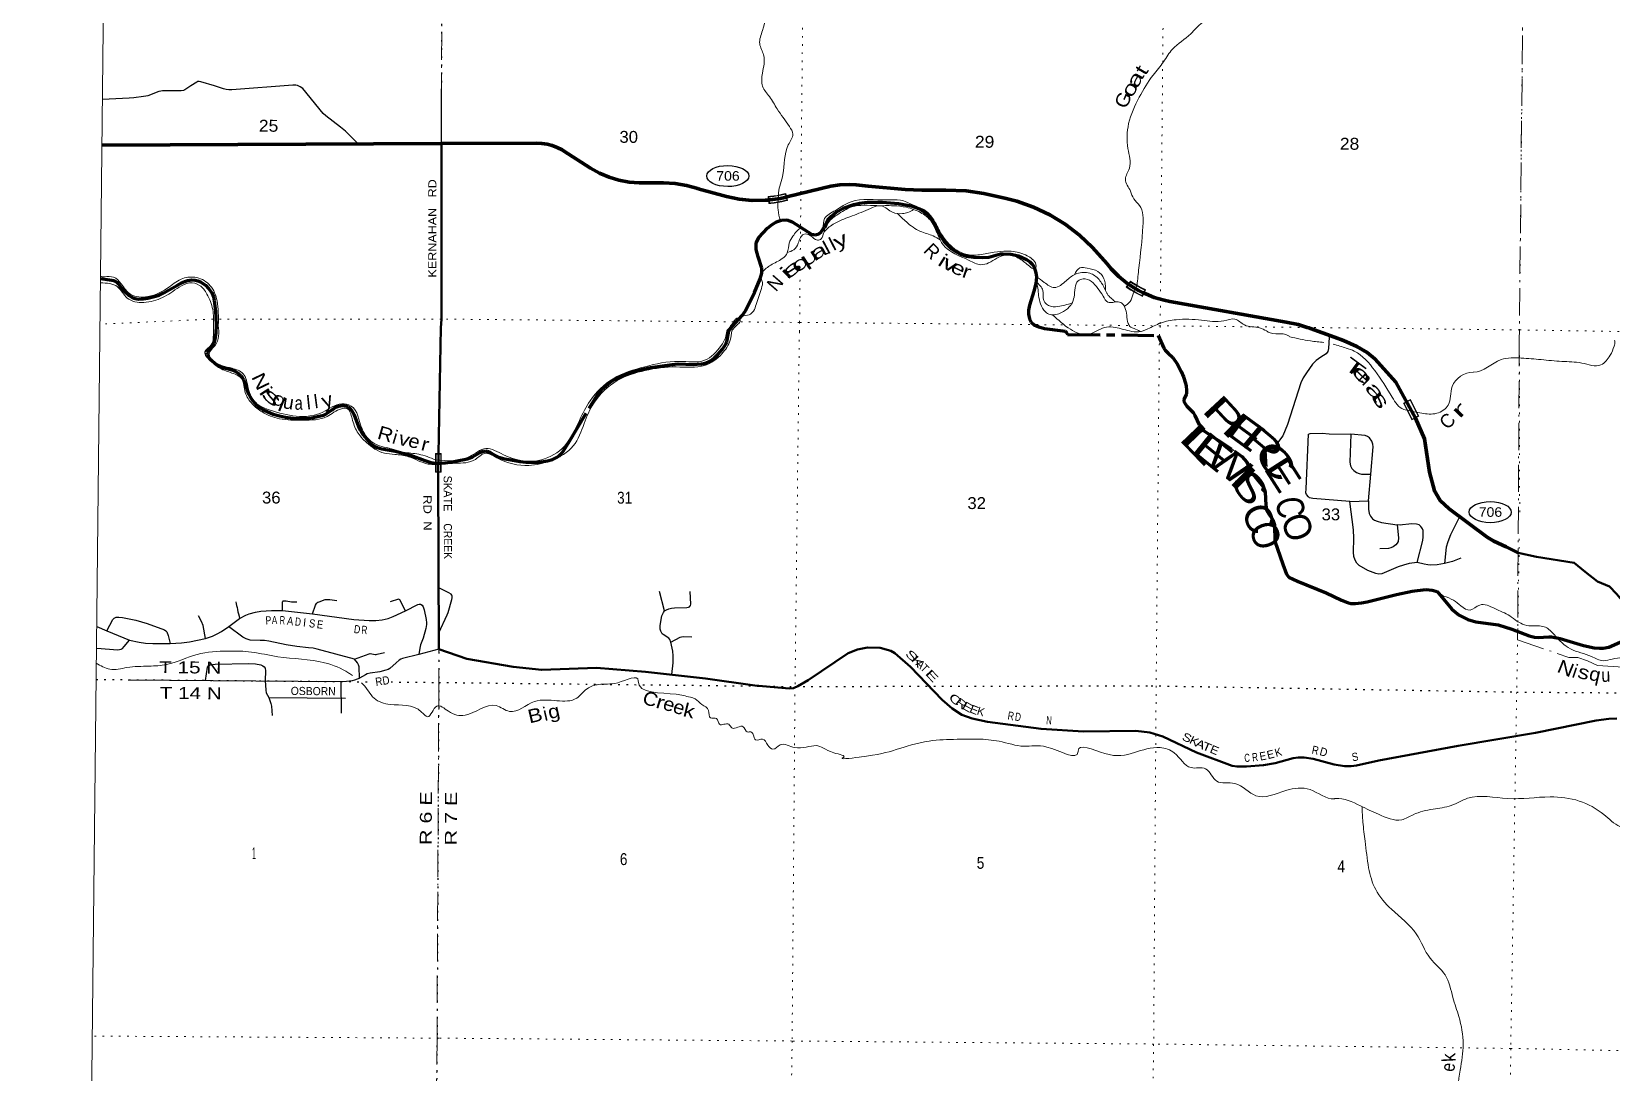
# Model space of a CAD drawing. Header units: feet. Extents: x -252658 to 9, y -366365 to -181930.
# Drawn here: x -252658 to -229425, y -284486 to -269181 of the extents above; entities that cross this region are included whole.
import ezdxf
from ezdxf.enums import TextEntityAlignment as Align

# ---------------------------------------------------------------- set-up
doc = ezdxf.new("R2010")
doc.units = ezdxf.units.FT
doc.header["$LTSCALE"] = 80
for name, pattern in [('DOT_DASHED', [7.7, 5, -1.2, 0.3, -1.2]), ('DOTTED', [1.5, 0.3, -1.2]), ('LONG_DASH_SHORT_DASH', [9.9, 6, -1.2, 1.5, -1.2])]:
    doc.linetypes.add(name, pattern=pattern)
for name, color, linetype, lineweight in [('11', 7, 'LONG_DASH_SHORT_DASH', 60), ('17', 7, 'Continuous', 25), ('23', 7, 'Continuous', 70), ('26', 7, 'Continuous', 40), ('29', 7, 'Continuous', 25), ('39', 7, 'Continuous', 13), ('4', 7, 'Continuous', 13), ('44', 7, 'DOT_DASHED', 13), ('59', 7, 'Continuous', 13), ('6', 7, 'DOTTED', 25), ('61', 7, 'Continuous', 13), ('7', 7, 'DOTTED', 13)]:
    doc.layers.add(name, color=color, linetype=linetype, lineweight=lineweight)
for name, color, linetype in [('12', 7, 'Continuous'), ('27', 7, 'Continuous'), ('30', 7, 'Continuous'), ('41', 7, 'Continuous')]:
    doc.layers.add(name, color=color, linetype=linetype)

msp = doc.modelspace()

# ---------------------------------------------------------------- linework, layer by layer
at = {"layer": '11'}
msp.add_line((-237424.12, -273633.67), (-236091.64, -273647.95), dxfattribs=at)
for points in [[(-242402.55, -273582.61), (-242349.07, -273513.38), (-242207.71, -273357.73), (-242157.49, -273287.42), (-242027.01, -273015.82), (-241944.85, -272815.88), (-241918.47, -272732.74), (-241921.38, -272657.18), (-241975.49, -272492.69), (-242000.77, -272384.54), (-242002.63, -272290.05), (-241965.36, -272208.68), (-241835.52, -272069.86), (-241767.89, -272014.92), (-241705.09, -271979.21), (-241632.13, -271953.25), (-241549.34, -271947.77), (-241472.6, -271977.3), (-241190.18, -272161.93), (-241128.5, -272171.27), (-241083.01, -272156.31), (-241048.38, -272125.66), (-241000.03, -272055.23), (-240946.19, -271950.81), (-240895.3, -271893.06), (-240825.15, -271834.7), (-240721.51, -271778.07), (-240568.19, -271724.41), (-240483.19, -271705.34), (-240367.07, -271691.26), (-240145.4, -271690.28), (-239910.87, -271707.95), (-239723.64, -271743.97), (-239599.29, -271788.43), (-239487.75, -271867.63), (-239407.14, -271962.76), (-239309.92, -272158.75), (-239236.51, -272268.21), (-239135.09, -272371.18), (-239084.88, -272406.24), (-238996.96, -272451.34), (-238908.48, -272481.13), (-238800.22, -272500.08), (-238674.49, -272504.82), (-238580.34, -272498.08), (-238442.07, -272456.17), (-238408.67, -272449.89), (-238368.37, -272447.54), (-238255.07, -272451.97), (-238143.19, -272476.26), (-238026.65, -272529.88), (-237976.59, -272565.05), (-237943.08, -272599.68), (-237926.23, -272625.28), (-237916.43, -272646.56), (-237887.34, -272728.19), (-237877.83, -272788.58), (-237890.87, -272885.48), (-237916.75, -272996.54), (-237980.9, -273202.86), (-237996.1, -273276.46), (-237995.65, -273338.32), (-237981.15, -273405.43), (-237956.84, -273454.2), (-237912.95, -273495.15), (-237846.85, -273523.82), (-237760.89, -273545.18), (-237494.41, -273580.09), (-237457.5, -273587.63), (-237443.69, -273599.49), (-237424.12, -273633.67)], [(-251643.29, -272811.82), (-251478.06, -272834.59), (-251451.23, -272840.41), (-251426.9, -272850.4), (-251404.69, -272866.52), (-251390.8, -272881.28), (-251340.62, -272947.05), (-251290.89, -272998.19), (-251222.87, -273060.29), (-251180.53, -273089.35), (-251155.06, -273100.86), (-251133.9, -273107.38), (-251086.77, -273114.51), (-251019.26, -273112.45), (-250949.44, -273101.08), (-250831.08, -273073.45), (-250780.67, -273055.46), (-250711.24, -273022.19), (-250514.62, -272907.18), (-250451.14, -272874.69), (-250403.15, -272854.96), (-250360.11, -272841.97), (-250303.1, -272833.1), (-250251.57, -272836.44), (-250211.44, -272847.09), (-250175.6, -272862.35), (-250137.69, -272884.79), (-250102.04, -272911.81), (-250052.55, -272961.14), (-250006.24, -273021.42), (-249983.02, -273082.13), (-249971.76, -273136.32), (-249954.48, -273294.15), (-249947.3, -273385.66), (-249944.38, -273499.13)], [(-249944.34, -273501.18), (-249951.08, -273609.57), (-249965.75, -273710.72), (-249977.85, -273769.19), (-249997.44, -273800.38), (-250065.79, -273873.8), (-250074.76, -273888.39), (-250080.1, -273906.79), (-250078.35, -273922.99), (-250071.7, -273940.95), (-250057.61, -273964.03), (-250039.53, -273986.04), (-250008.42, -274017.52), (-249962.35, -274058.65), (-249929.13, -274080.57), (-249885.79, -274101.76), (-249825.38, -274123.1), (-249712.34, -274156.49), (-249673.06, -274171.65), (-249647.47, -274184.34), (-249614.06, -274206.52), (-249582.24, -274237.76), (-249562.47, -274264.86), (-249543.31, -274299.01), (-249521.06, -274351.7), (-249482.48, -274467.09), (-249463.3, -274516.63), (-249445.99, -274552.01), (-249419.32, -274592.88), (-249381.17, -274640.54), (-249346.01, -274677.39), (-249308.5, -274707.55), (-249255.32, -274739.27), (-249185.34, -274773.74), (-249103.17, -274805.65), (-249014.22, -274831.45), (-248924.41, -274850.03), (-248816.01, -274864.86), (-248736.41, -274870.07), (-248657.65, -274869.27), (-248581.13, -274863.35), (-248519.35, -274855.08), (-248453.06, -274842.84), (-248383.87, -274826.39), (-248362.56, -274819.46), (-248330.41, -274804.29), (-248304.41, -274788.54), (-248237.96, -274741.03), (-248206.03, -274719.15), (-248186.61, -274707.56), (-248168.33, -274698.34), (-248152.26, -274691.81), (-248139.21, -274687.58), (-248116.47, -274682.09), (-248096.57, -274679.2), (-248075.81, -274678.24), (-248062.77, -274678.87), (-248047.46, -274681.03), (-248027.17, -274686.91), (-248014.5, -274692.9), (-248003.07, -274700.44), (-247978.3, -274722.44), (-247949.08, -274757.42), (-247919.68, -274807.22), (-247899.38, -274853.33), (-247850.42, -274989.38), (-247827.63, -275041.3), (-247802.55, -275084.09), (-247684.62, -275225.94), (-247629.02, -275270.51), (-247574.37, -275298.89), (-247505.11, -275315.87), (-247310.22, -275352.83), (-247084.51, -275410.05), (-246876.48, -275486.69), (-246785.97, -275516.4), (-246752.15, -275524.1), (-246719.45, -275527.4), (-246651.82, -275527.2), (-246575.88, -275521.64), (-246501.15, -275510.27), (-246422.61, -275498.1), (-246247.75, -275461.2), (-246207.84, -275450.81), (-246173.64, -275435.76), (-246072.39, -275375.8), (-246039.34, -275359.66), (-246013.11, -275351.04), (-246002.78, -275349.07)], [(-246002.78, -275349.07), (-245984.44, -275347.37), (-245971.33, -275348.24), (-245957.31, -275351.18), (-245918.39, -275367.73), (-245840.77, -275415.89), (-245800.99, -275434.83), (-245696.87, -275461.57), (-245609.51, -275480.51), (-245478.51, -275502.26), (-245387.9, -275511.65), (-245282.48, -275515.3), (-245195.77, -275511.43), (-245072.06, -275493.63), (-245000.02, -275472.52), (-244939.7, -275444.39), (-244901.28, -275418.28), (-244876.17, -275395.58), (-244837.42, -275345.68), (-244747.01, -275203.55), (-244458.59, -274718.96), (-244345.31, -274538.85), (-244305.99, -274484.85), (-244251.21, -274424.17), (-244185.66, -274365.95), (-244089.15, -274299.03), (-243960.27, -274233.43), (-243862.45, -274196.71), (-243778.96, -274171.13), (-243555.45, -274121.55), (-243239.73, -274075.76), (-243149.87, -274068.72), (-242926.99, -274074.61), (-242868.81, -274073.01), (-242804.71, -274065.86), (-242752.98, -274054.3), (-242715.65, -274040.85), (-242676.49, -274021.02), (-242615.99, -273977.89), (-242564.7, -273929.05), (-242500.84, -273853.96), (-242467.98, -273808.86), (-242445.84, -273769.6), (-242435.41, -273742.98), (-242429.35, -273718.72), (-242402.55, -273582.61)], [(-236091.64, -273647.95), (-236005.31, -273837.5), (-235985.74, -273865.26), (-235943.09, -273909.7), (-235874.26, -273975.28), (-235809.99, -274068.24), (-235751.33, -274178.8), (-235716.94, -274259.35), (-235686.22, -274351.63), (-235678.5, -274396.81), (-235674.22, -274454.8), (-235673.14, -274485.81), (-235674.37, -274499.38), (-235679.06, -274515.86), (-235708.09, -274579.79), (-235711.73, -274593.2), (-235712.85, -274605.69), (-235711.22, -274617.71), (-235708, -274626.44), (-235699.5, -274642.85), (-235688.69, -274659.84), (-235667.67, -274686.68), (-235577.46, -274783.03), (-235550.14, -274824.2), (-235485.84, -274962.27), (-235465.44, -274997.81), (-235442.17, -275028.28), (-235417.64, -275051.17), (-234966.32, -275351.65), (-234860.48, -275428.27), (-234786, -275510.99), (-234717.38, -275664.8), (-234615.84, -275789.41), (-234543.37, -275881.29), (-234525.15, -275921.7), (-234516.89, -275954.82), (-234508.93, -276142.63), (-234498.83, -276206.77), (-234479.44, -276253.04), (-234404.68, -276362.26), (-234380.5, -276435.84), (-234373.09, -276676.07), (-234254.86, -277011.05), (-234202.26, -277159.93), (-234166.83, -277202.92), (-234039.75, -277264.07), (-233621.03, -277432.73), (-233392.91, -277540.89), (-233306.14, -277576.88), (-233255.02, -277588.54), (-233187.94, -277590.67), (-233102.31, -277581.39), (-233014.95, -277566.02), (-232583.9, -277456.07), (-232353.39, -277411.71), (-232154.65, -277386.04), (-232059.8, -277393.51), (-231985.74, -277415.73), (-231770.06, -277676.09), (-231665.6, -277761.95), (-231535.39, -277824.93), (-231420.74, -277860.36), (-231089.21, -277904.04), (-230887.51, -277968.15), (-230634.78, -278064.42), (-230557.52, -278084.55), (-230504.21, -278090.99), (-230347.87, -278079.19), (-230307.02, -278080.03), (-230176.94, -278106.76), (-229836.82, -278207.54), (-229680.22, -278240.73), (-229598.46, -278249.74), (-229546.01, -278249.56), (-229463.48, -278233.71), (-229254.77, -278139.93)]]:
    msp.add_lwpolyline(points, dxfattribs=at)
at = {"layer": '17'}
for centre in [(-242420.26, -271304.45), (-231207.26, -276247.46)]:
    msp.add_ellipse(centre, major_axis=(-309.24, 1), ratio=0.500121, dxfattribs=at)
at = {"layer": '23'}
msp.add_line((-251622.2, -270848.94), (-246629.61, -270826.49), dxfattribs=at)
for points in [[(-233499.48, -273675.29), (-233851.58, -273546.48), (-233875.38, -273537.93), (-233901.58, -273529.78), (-234031.68, -273489.28), (-234206.74, -273453.63), (-235916.77, -273149.54), (-236000.29, -273132.49), (-236151.21, -273088.75), (-236273.12, -273039.09), (-236286.5, -273033.64), (-236323.12, -273015.14), (-236380.3, -272986.26), (-236505.22, -272910.08), (-236516.3, -272903.32), (-236555.22, -272874.04), (-236669.3, -272780.57), (-236779.77, -272668.83), (-236841.5, -272598.15), (-237056.02, -272353.62), (-237248, -272172.04), (-237457.91, -272011.53), (-237683.45, -271873.83), (-237922.14, -271760.47), (-238171.38, -271672.68), (-238325.08, -271632.64), (-238653.79, -271559.8), (-238913.74, -271523.59), (-239212.93, -271511.57), (-239568.4, -271510.22), (-239812.25, -271500.84), (-240354.2, -271451.58), (-240530.8, -271431.81), (-240634.1, -271427.55), (-240770.82, -271434.5), (-240906.07, -271455.7), (-241530.91, -271606.39), (-241549.59, -271610.9), (-241580.91, -271618.09), (-241645.04, -271632.81), (-241800.7, -271655.73), (-241825.7, -271657.37), (-241850.7, -271659.23), (-241871.35, -271660.77), (-242061.49, -271662.56), (-242250.77, -271644.47), (-242437.12, -271606.7), (-242857.01, -271490.52), (-242861.85, -271488.87), (-243026.63, -271442.44), (-243195.35, -271413.5), (-243366.18, -271402.35), (-243679.53, -271405.9), (-243720.71, -271405.17), (-243871.81, -271392.42), (-244020.75, -271363.95), (-244165.89, -271320.07), (-244305.66, -271261.25), (-244438.51, -271188.15), (-244835.53, -270931.81), (-244856.85, -270919.14), (-244926.9, -270883.8), (-245000.25, -270855.97), (-245076.11, -270835.97), (-245153.65, -270824), (-245232.01, -270820.21), (-246629.61, -270826.49)], [(-230798.77, -276843.29), (-230973.62, -276757.27), (-231153.18, -276674.2), (-231251.78, -276616.13), (-231813.03, -276201.06), (-231942.75, -276074.32), (-232027.88, -275935.74), (-232097.95, -275657.57), (-232176.35, -275170.13), (-232304.37, -274864.28), (-232593.54, -274337.89), (-232904.2, -273993.32), (-233017.33, -273899.79), (-233167.95, -273810.06), (-233364.3, -273722.63), (-233499.48, -273675.29)]]:
    msp.add_lwpolyline(points, dxfattribs=at)
at = {"layer": '26'}
for points in [[(-246639.54, -273537.35), (-246630.86, -273408.51), (-246629.62, -270853.54), (-246629.61, -270826.49)], [(-246676.72, -275664.12), (-246676.14, -275391.4), (-246639.54, -273537.35)], [(-229346.51, -279281.3), (-229464.26, -279289.14), (-229650.19, -279312.94), (-230541.81, -279490.48), (-231676.7, -279684.06), (-232845.92, -279899.49), (-233173.56, -279971.39), (-233254.53, -279984.55), (-233348.79, -279981.95), (-233501.46, -279956.32), (-233812.27, -279877.26), (-233944.13, -279855.22), (-234033.14, -279857.29), (-234103.52, -279866.84), (-234369.53, -279938.65), (-234542.44, -279969.66), (-234793.87, -279989.35), (-234931.09, -279989.35), (-235002.66, -279977.85), (-235527.51, -279780.33), (-236023.94, -279546.83), (-236211.51, -279487.68), (-236421.12, -279463.02), (-237188.79, -279472.64), (-237811.41, -279435.21), (-238602.27, -279331.99), (-238827.24, -279282.79), (-238977.17, -279226.24), (-239120.69, -279137.05), (-239266.76, -279008.57), (-239734.98, -278519.86), (-239960.93, -278321.72), (-240022.44, -278288.13), (-240180.49, -278241.46), (-240363.64, -278238.99), (-240509.83, -278266.81), (-240649.66, -278323.07), (-241235.62, -278718.41), (-241388.07, -278807.54), (-241451.4, -278837.11), (-241511.91, -278840.79), (-242021.95, -278798.27), (-242748.52, -278695.59), (-243631.84, -278595.62), (-244348.74, -278539.29), (-245154.76, -278568.7), (-245576.36, -278522.9), (-246258.58, -278402.49), (-246671.47, -278262.3), (-246676.72, -275664.12)], [(-226296.03, -276506.04), (-226927.34, -276839.66), (-227781.1, -277303.15), (-228240.86, -277500.42), (-228488.76, -277590.86), (-228854.11, -277792.95), (-229073.04, -277781.04), (-229351.66, -277450.82), (-229451.22, -277339.35), (-229631.5, -277269.44), (-229811.16, -277125.11), (-229972.83, -276990.99), (-230528.74, -276905.85), (-230798.77, -276843.29)]]:
    msp.add_lwpolyline(points, dxfattribs=at)
at = {"layer": '29'}
for p, q in [((-246629.61, -270826.49), (-246627.85, -270035.4)), ((-233571.76, -273648.72), (-233574.61, -273674.52)), ((-232999.42, -276081.5), (-232963.49, -275689.91)), ((-243350.09, -277700.24), (-243423.29, -277416.64)), ((-249757.96, -277928.69), (-249600.28, -277812.09)), ((-248970.54, -277695.67), (-248527.23, -277742.19)), ((-246671.47, -278262.3), (-246965.2, -278341.25)), ((-251239.8, -278712.09), (-248110.45, -278738.19)), ((-248110.45, -278738.19), (-248105.39, -279204.37)), ((-249170.85, -278973.33), (-248041.08, -278984.82))]:
    msp.add_line(p, q, dxfattribs=at)
for points in [[(-247853.76, -270831.99), (-248044.11, -270644.54), (-248113.02, -270585.95), (-248332.26, -270419.93), (-248369.98, -270385.41), (-248670.78, -270017.62), (-248707.32, -269991.4), (-248748.07, -269971.65), (-248771.05, -269967.47), (-248815.66, -269967.77), (-249715.23, -270036.44), (-249757.01, -270036.44), (-249794.84, -270032.49), (-249836.39, -270021.81), (-249968.92, -269978.56), (-250170.61, -269921.51), (-250194.63, -269916.29), (-250204.03, -269915.24), (-250215.45, -269916.25), (-250229.1, -269922.56), (-250318.2, -269977.27), (-250404.58, -270035.4), (-250425.46, -270045.85), (-250457.68, -270051.18), (-250576.88, -270053.34), (-250732.54, -270052.12), (-250757.6, -270055.25), (-250787.14, -270062.6), (-250949.78, -270125.26), (-250975.89, -270132.57), (-251013.23, -270137.36), (-251155.03, -270152.87), (-251223.43, -270158.69), (-251615.33, -270179.66)], [(-233574.61, -273674.52), (-233586.29, -273839.59), (-233595.79, -273885), (-233620.06, -273919.86), (-233696.07, -273970.55), (-233768.9, -274018.08), (-233822.74, -274071.94), (-233911.4, -274198.67), (-233958.9, -274271.54), (-233991.63, -274346.53), (-234190.08, -274959.08), (-234257.63, -275123.84), (-234337.86, -275229.45)], [(-233272.26, -276091.76), (-233818.51, -276046.88), (-233862.85, -276038.43), (-233881.85, -276023.64), (-233911.4, -275985.62), (-233917.74, -275964.5), (-233913.51, -275903.25), (-233878.09, -275103), (-233854.4, -275090.03), (-233679.18, -275087.92), (-233577.84, -275094.26), (-233258.97, -275100.81)], [(-233258.97, -275100.81), (-233269.61, -275514.59), (-233261.17, -275567.4), (-233242.17, -275603.31), (-233212.61, -275632.88), (-233172.5, -275664.56), (-233134.5, -275679.35), (-233098.61, -275687.8), (-232963.49, -275689.91)], [(-232963.49, -275689.91), (-232929.72, -275288.58), (-232931.83, -275248.45), (-232948.72, -275204.09), (-232980.38, -275155.51), (-233009.94, -275134.39), (-233047.94, -275121.72), (-233258.97, -275100.81)], [(-232281.63, -276989.63), (-232398.24, -277004.25), (-232482.69, -277025.37), (-232560.8, -277052.83), (-232799.36, -277156.33), (-232843.69, -277160.55), (-232888.03, -277152.1), (-233006.25, -277103.52), (-233132.92, -277029.59), (-233166.7, -277000.02), (-233194.14, -276951.44), (-233211.03, -276900.75), (-233219.48, -276835.27), (-233211.03, -276630.38), (-233217.37, -276507.87), (-233272.26, -276091.76), (-232999.42, -276081.5)], [(-232999.42, -276081.5), (-232995.17, -276205.29), (-232986.19, -276267.07), (-232969.84, -276308.79), (-232939.75, -276344.17), (-232908.61, -276363.71), (-232869.02, -276381.13), (-232805.17, -276397.51), (-232574.03, -276436.3)], [(-232574.03, -276436.3), (-232558.15, -276626.68), (-232563.43, -276680.54), (-232573.99, -276704.84), (-232594.04, -276729.13), (-232614.1, -276744.97), (-232634.15, -276759.75), (-232667.93, -276772.43), (-232704.88, -276780.88), (-232828.38, -276786.16)], [(-232281.63, -276989.63), (-232199.79, -276662.06), (-232193.98, -276610.84), (-232193.98, -276550.64), (-232195.04, -276518.96), (-232201.9, -276495.2), (-232211.93, -276477.77), (-232227.24, -276459.29), (-232254.15, -276435.53), (-232271.04, -276427.08), (-232290.57, -276423.38), (-232362.35, -276421.27), (-232403.51, -276423.38), (-232495.35, -276436.05), (-232532.29, -276437.11), (-232574.03, -276436.3)], [(-231665.25, -276328.42), (-231790.75, -276581.26), (-231831.92, -276683.7), (-231854.09, -276762.91), (-231880.96, -277004.94)], [(-231640.08, -276922.62), (-231760.14, -276970.96), (-231880.96, -277004.94)], [(-231880.96, -277004.94), (-231988.67, -277022.19), (-232078.93, -277027.99), (-232125.9, -277022.19), (-232179.73, -277013.74), (-232281.63, -276989.63)], [(-246668.39, -278020.83), (-246548.25, -277759.32), (-246533.47, -277722.36), (-246476.47, -277534.37), (-246473.3, -277507.97), (-246473.3, -277483.68), (-246478.58, -277466.78), (-246487.02, -277454.11), (-246520.8, -277431.93), (-246671.11, -277362.04)], [(-248970.54, -277695.67), (-248969.75, -277572.4), (-248965, -277558.14), (-248956.55, -277550.75), (-248948.64, -277549.17), (-248914.86, -277551.28), (-248836.75, -277563.95), (-248758.64, -277566.07)], [(-248527.23, -277742.19), (-248484.18, -277614.63), (-248470.46, -277590.34), (-248460.96, -277580.84), (-248446.18, -277572.39), (-248428.23, -277566.05), (-248339.57, -277534.37), (-248318.45, -277531.2), (-248272.01, -277534.37), (-248167.51, -277545.98)], [(-247160.81, -277697.63), (-247244.4, -277539.13), (-247252.85, -277529.63), (-247264.46, -277528.57), (-247386.9, -277565.53)], [(-247160.81, -277697.63), (-246977.87, -277606.18), (-246956.76, -277599.85), (-246937.17, -277599.1), (-246914, -277617.28), (-246899.23, -277641.57), (-246882.87, -277682.23), (-246853.31, -277825.86), (-246850.14, -277873.39), (-246850.14, -277901.9), (-246859.64, -277958.93), (-246897.65, -278102.56), (-246936.7, -278200.79), (-246950.42, -278248.31), (-246965.2, -278341.25)], [(-243350.09, -277700.24), (-243321.35, -277682.22), (-243288.1, -277670.07), (-243249.57, -277661.1), (-243203.65, -277655.29), (-243022.09, -277651.06), (-242997.29, -277646.31), (-242981.98, -277638.39), (-242967.73, -277622.02), (-242965.09, -277600.37), (-242973.53, -277412.38)], [(-251551.49, -277990.73), (-251465.11, -277825.88), (-251441.89, -277806.87), (-251414.45, -277794.2), (-251374.34, -277792.09), (-251321.56, -277798.42), (-251125.22, -277834.33), (-250960.55, -277887.14), (-250705.11, -277977.96), (-250686.11, -277990.64), (-250671.33, -278007.53), (-250650.22, -278060.34), (-250620.18, -278180.51)], [(-250101.43, -278106.06), (-250137.21, -277912.47), (-250158.32, -277857.55), (-250202.65, -277770.95)], [(-249600.28, -277812.09), (-249508.09, -277764.62), (-249457.42, -277743.49), (-249366.64, -277716.04), (-249288.53, -277705.47), (-249128.09, -277694.91), (-248970.54, -277695.67)], [(-248527.23, -277742.19), (-247921.55, -277823.75), (-247691.44, -277842.76), (-247596.44, -277840.64), (-247501.43, -277832.2), (-247414.88, -277811.07), (-247343.1, -277783.61), (-247160.81, -277697.63)], [(-243259.77, -278157.78), (-243274.37, -278117.88), (-243288.1, -278098.86), (-243370.43, -278048.16), (-243383.1, -278034.45), (-243399.99, -278008.03), (-243405.27, -277995.37), (-243413.18, -277969.49), (-243414.77, -277912.98), (-243387.32, -277771.46), (-243366.21, -277722.88), (-243350.09, -277700.24)], [(-251699.43, -277930.09), (-251551.49, -277990.73), (-251218.16, -278129.62)], [(-250101.43, -278106.06), (-249995.76, -278070.89), (-249930.32, -278039.21), (-249866.98, -278001.19), (-249757.96, -277928.69)], [(-247908.39, -278411.38), (-248458.31, -278261.49), (-248519.53, -278248.82), (-248584.97, -278240.37), (-248755.98, -278221.36), (-248914.31, -278198.13), (-249169.76, -278143.21), (-249235.21, -278134.76), (-249298.55, -278134.76), (-249444.21, -278128.42), (-249503.33, -278109.41), (-249551.88, -278086.18), (-249760.89, -277929.87)], [(-243259.77, -278157.78), (-243119.2, -278086.18), (-243098.09, -278079.86), (-243076.98, -278077.73), (-242948.2, -278079.85)], [(-251699.13, -278248.25), (-251391.22, -278271.56), (-251363.78, -278269.45), (-251338.45, -278261), (-251321.56, -278250.44), (-251298.33, -278222.98), (-251218.16, -278129.62)], [(-251218.16, -278129.62), (-251076.67, -278161.73), (-250983.78, -278172.29), (-250874, -278178.62), (-250620.18, -278180.51)], [(-250620.18, -278180.51), (-250454.94, -278169.11), (-250336.72, -278154.33), (-250101.43, -278106.06)], [(-247908.39, -278411.38), (-247693.55, -278330.67), (-247676.66, -278328.56), (-247656.61, -278330.67), (-247605.94, -278341.23), (-247592.22, -278341.23), (-247574.27, -278335.95), (-247468.71, -278311.66)], [(-243244.75, -278634.16), (-243224.76, -278464.27), (-243221.07, -278358.15), (-243226.87, -278293.18), (-243259.77, -278157.78)], [(-250098.82, -278721.13), (-250072.28, -278526.59), (-250055.39, -278507.58), (-250034.28, -278494.91), (-249958.28, -278484.34), (-249462.16, -278471.67), (-249367.16, -278475.9), (-249286.93, -278490.68), (-249255.27, -278507.58), (-249236.27, -278524.48), (-249221.49, -278543.49), (-249219.38, -278579.39), (-249221.49, -278720.92)], [(-247834.37, -278686.59), (-247840.8, -278520.25), (-247848.19, -278490.68), (-247864.03, -278463.22), (-247908.39, -278411.38)], [(-246965.2, -278341.25), (-247202.71, -278399.33), (-247228.04, -278410.95), (-247250.21, -278425.73), (-247297.71, -278464.81), (-247389.55, -278545.07), (-247414.88, -278560.92), (-247446.55, -278573.59), (-247538.38, -278593.66), (-247680.89, -278615.83), (-247721, -278627.45), (-247745.28, -278639.07), (-247834.37, -278686.59)], [(-249221.49, -278720.92), (-249215.16, -278866.66), (-249206.71, -278904.68), (-249170.85, -278973.33)], [(-248110.45, -278738.19), (-248027.64, -278733.59), (-247938.97, -278721.97), (-247903.08, -278713.52), (-247862.97, -278700.85), (-247834.37, -278686.59)], [(-249170.85, -278973.33), (-249139.15, -279060.99), (-249128.6, -279101.12), (-249118.04, -279238.41)]]:
    msp.add_lwpolyline(points, dxfattribs=at)
msp.add_spline([(-249655.7, -277567.25), (-249630.48, -277678.09), (-249600.28, -277812.09)], degree=3, dxfattribs=at)
at = {"layer": '39'}
msp.add_arc((-240928.07, -272109.12), 72.21, 149.60904, 191.15516, dxfattribs=at)
for points in [[(-245834.72, -256503.37), (-245644.56, -256727.88), (-245505.96, -257147.39), (-245507.22, -257358.78), (-245538.36, -257511.62), (-245489.37, -257747.44), (-245473.08, -258057.57), (-245443.3, -258472.47), (-245360.13, -258722.57), (-245250.22, -258884.23), (-245261.21, -259037.18), (-245229.93, -259200.42), (-245061.32, -259320.12), (-244953.47, -259487.81), (-244882.39, -259737.85), (-244761.11, -260020.37), (-244734.52, -260294.32), (-244751.68, -260467.36), (-244716.37, -260630.63), (-244643.19, -260866.58), (-244623.86, -261005.6), (-244506.3, -261235.76), (-244358.69, -261496.27), (-244243.3, -261752.59), (-244056.67, -261892.52), (-243960.26, -261951.43), (-243876.42, -262088.79), (-243716.11, -262248.71), (-243549.92, -262436.85), (-243407.44, -262544.33), (-243291.81, -262760.38), (-243183.38, -263169.67), (-243214.73, -263356.73), (-243231.91, -263533.8), (-243145.95, -263653.06), (-243094.21, -263766.08), (-243048.72, -263913.3), (-243049.89, -264108.58), (-242985.02, -264386.76), (-242854.88, -264534.44), (-242689.75, -264561.51), (-242585.21, -264608.39), (-242515.7, -264783.92), (-242324.16, -265115.14), (-242234.72, -265329.04), (-242209.49, -265492.25), (-242200.55, -265683.56), (-242125.11, -265877.24), (-242018.13, -266191.9), (-241906.81, -266454.23), (-241887.97, -266675.79), (-241941.66, -266890.92), (-242045, -266980.95), (-242128.44, -267113.38), (-242129.69, -267322.75), (-242137.77, -267664.96), (-242116.65, -267842.25), (-242000.55, -267977.77), (-241916.64, -268105.06), (-241885.64, -268314.61), (-241908.85, -269166.1), (-241950.33, -269361.16), (-241892.83, -269522.53), (-241910.57, -269792.22), (-241907.69, -269985.51), (-241805.79, -270137.06), (-241693.97, -270316.85), (-241512.09, -270577.55), (-241464.36, -270686.53), (-241529.81, -270845.22), (-241609.02, -271283.68), (-241673.12, -271553.11), (-241673.92, -271579.5)], [(-236401.29, -272910.48), (-236374.18, -272655.05), (-236314.08, -272041.33), (-236364.68, -271737.05), (-236450.77, -271637.93), (-236498.49, -271526.94), (-236572.04, -271353.4), (-236514.62, -271190.64), (-236535.07, -270900.61), (-236524.83, -270534.25), (-236369.32, -270146.54), (-236165.79, -269819.48), (-236011.42, -269623.02), (-235879.3, -269438.52), (-235611.88, -269214.49), (-235439.55, -269048.33), (-235249.74, -268992.99), (-235020.07, -269014.38), (-234243.74, -268970.29), (-233825.88, -268869.89), (-233440.54, -268815.61), (-233187.87, -268698.21), (-232889.09, -268623.33), (-232010.78, -268378.47), (-231804.59, -268280.94), (-231671.92, -268344.08), (-231572.94, -268308.38), (-231481.56, -268196.13), (-231409.11, -268216.66), (-231316.55, -268243.34), (-231247.34, -268130.97), (-231128.82, -267861.84), (-230931.23, -267514.62), (-230713.26, -267131.27), (-230610.38, -266781.52), (-230652.73, -266445.07), (-230758.3, -266233.1), (-230859.66, -265990.96), (-230902.15, -265678.67), (-230784.51, -265218.27), (-230782.31, -264849.85), (-230981.67, -264138.08), (-231094.45, -263783.13), (-231205.4, -262781.93), (-231107.87, -262313.37), (-231172.83, -262051.29), (-231244.17, -261845.55), (-231339.86, -261327.61), (-231400.82, -261071.6), (-231399.75, -260892.42), (-231384.68, -260731.44)], [(-241673.92, -271579.5), (-241680.64, -271800.7), (-241651.33, -271955.88)], [(-241541.73, -272429.73), (-241450.31, -272387.82), (-241383.23, -272293.56), (-241350.47, -272209.18), (-241307.86, -272163.11), (-241207.18, -272179.76), (-241100.74, -272246.78), (-241046.21, -272228.96), (-241007.36, -272136.56), (-240978.92, -272100.48), (-240829.1, -271990.56), (-240592.66, -271891.19), (-240321.9, -271781.93), (-240206.66, -271743.17), (-240156.38, -271744.58), (-239995.68, -271838.07), (-239850.66, -271856.98), (-239769.93, -271841.31), (-239690.23, -271796.53)], [(-241017.09, -272078.12), (-240996.06, -271931.27), (-240838.1, -271809.32), (-240607.54, -271681.73), (-240075.23, -271656.44), (-239879.72, -271659.52), (-239698.7, -271726.94), (-239515.77, -271812.5), (-239391.6, -271948.06), (-239289.93, -272137.86), (-239167.94, -272301.6), (-238918.9, -272453.95), (-238717.38, -272463.11), (-238503.48, -272426.02), (-238309.87, -272408.95), (-238082.32, -272448.45), (-237925.66, -272543.92), (-237885.86, -272630.71), (-237904.25, -272672.89), (-237962.57, -272648.41), (-238103.01, -272536.92), (-238300.14, -272467.39), (-238461.67, -272512.82), (-238585.05, -272582.61), (-238696.07, -272608.18), (-238871.06, -272544.81), (-239252.69, -272315.23), (-239332.43, -272165.82), (-239428.02, -271970.01), (-239586.49, -271840.3), (-239793.67, -271764.68), (-239983.01, -271741.5), (-240228.93, -271740.16), (-240595.9, -271758.29), (-240814.32, -271877.9), (-240950.15, -272008.02), (-240986.8, -272070.23), (-241017.09, -272078.12)], [(-242248.57, -273406.21), (-242128.62, -273235.74), (-242038.78, -273042.95), (-241956.98, -272846.1), (-241915.75, -272693.32), (-241967.15, -272523.92), (-242006.3, -272328.42), (-241839.49, -272073.64), (-241649.32, -271957.91), (-241490.13, -271966.83), (-241347.56, -272058.2), (-241227.12, -272143.42), (-241086.1, -272158.28), (-241017.09, -272078.12)], [(-239926.36, -271854.54), (-239792.93, -271980.1), (-239588.15, -272118.12), (-239399.07, -272185.59), (-239296.05, -272241.46)], [(-241915.11, -272715.41), (-241788.28, -272613.48), (-241618.4, -272519.78), (-241545.32, -272433.61), (-241516.25, -272290.82), (-241461.23, -272190.46), (-241410.41, -272120.27), (-241343.83, -272063.18)], [(-237908.12, -272676.61), (-237878.85, -272807.92), (-237912.12, -272978.86), (-237988.2, -273230.11), (-237983.16, -273399.25), (-237907.16, -273498.32), (-237717.99, -273551.69), (-237536.71, -273574.82), (-237464.21, -273585.29), (-237424.12, -273633.67)], [(-237877.76, -272787.07), (-237766.33, -272868.93), (-237615.6, -272944.24), (-237443.67, -272844.51), (-237308.04, -272748.61), (-237118.43, -272727.5), (-236973.8, -272812.85), (-236921.79, -272879.57), (-236863.98, -272988.6)], [(-237323.35, -272757.99), (-237240.97, -272656.37), (-237134.16, -272660.98), (-236979.23, -272708.13), (-236889.16, -272815.32), (-236869.48, -272895.96), (-236863.98, -272988.6)], [(-249984.72, -273501.03), (-249994.35, -273269.4), (-250079.66, -273039.42), (-250187.75, -272911.99), (-250334.69, -272876.97), (-250488.27, -272940.55), (-250733.08, -273092.23), (-251007.65, -273163.21), (-251251.17, -273099.47), (-251393.31, -272933.61), (-251643.83, -272873.71)], [(-251643.5, -272783.46), (-251586.75, -272784.86), (-251451.47, -272792.62), (-251340.63, -272889.61), (-251196.44, -273047.43), (-250948.68, -273076.96), (-250631.35, -272933.73), (-250433.06, -272809.99), (-250229.41, -272799.02), (-250030.55, -272916.88), (-249931.08, -273138.88), (-249911.96, -273312.12), (-249912.25, -273501.75)], [(-242208.98, -273360.89), (-242105.08, -273344.58), (-242042.27, -273290.57), (-242003.4, -273194.14), (-241925.4, -272959.01), (-241914.67, -272850.36), (-241939.57, -272807.32)], [(-237884.51, -272857.06), (-237787.2, -272987.6), (-237771.96, -273136.66), (-237671.67, -273219.75), (-237536.6, -273218.48), (-237433.66, -273194.88), (-237367.08, -273185.17), (-237395.54, -273225.28), (-237510.96, -273313.24), (-237680.46, -273342.51), (-237746.75, -273303.9), (-237818.6, -273182.71), (-237850.13, -273061.75), (-237859.56, -272952.98), (-237884.51, -272857.06)], [(-237362.88, -273187.73), (-237328.18, -273084.72), (-237313.26, -272947.9), (-237268.3, -272845.47), (-237195.57, -272817.68), (-237072.83, -272854.59), (-236976.68, -272957.79), (-236900.75, -273068.93), (-236828.72, -273159.92), (-236758.18, -273162.32), (-236679.52, -273154.69), (-236609.18, -273189.3), (-236579.23, -273237.78), (-236553.7, -273350.67), (-236530.24, -273473.6), (-236494.28, -273528.16), (-236446.01, -273546.54), (-236356.43, -273590.69)], [(-236584.49, -273219.91), (-236504.12, -273149.61), (-236457.09, -273037.12), (-236401.29, -272910.48)], [(-236863.98, -272988.6), (-236847.53, -273024.96), (-236824.09, -273059.28), (-236771.98, -273109.9), (-236718.81, -273155.55)], [(-242435.54, -273582.31), (-242339.56, -273454.04), (-242268.64, -273392.01), (-242238.6, -273424.39), (-242271.21, -273484.61), (-242330, -273540.66), (-242361.21, -273583.07)], [(-237639.42, -273348.55), (-237379.52, -273558.63), (-237119.62, -273634.66), (-236879.32, -273532.1), (-236754.31, -273526.74), (-236512.75, -273582.42), (-236375.75, -273595.24), (-236244.48, -273553.68), (-236054.47, -273466.13), (-235824.38, -273417.05), (-235453.53, -273425.11), (-235122.99, -273432.95), (-234961.59, -273409.67), (-234821, -273494.99), (-234599.51, -273536.47), (-234496.98, -273583.33), (-234444.74, -273611.8), (-234273.48, -273624.81), (-234192.96, -273643.37), (-234171.24, -273656.63), (-234154.05, -273668.56)], [(-249984.72, -273501.03), (-249987.36, -273680.25), (-250016.68, -273788.67), (-250109.95, -273890.47), (-250010.68, -274038.14), (-249846.84, -274152.17), (-249664.54, -274220.08), (-249568.65, -274289.28), (-249516.01, -274486.85), (-249414.88, -274652.64), (-249269.19, -274774.56), (-249012.71, -274873.88), (-248671.38, -274896.27), (-248313.26, -274840.95), (-248099.32, -274726.09), (-248022.93, -274722.71), (-247943.78, -274872.23), (-247868.99, -275063.95), (-247731.64, -275224.01), (-247469.68, -275379.1), (-247317.12, -275398.48), (-247114.45, -275432.38), (-246825.97, -275539.41), (-246719.49, -275548.31)], [(-249912.25, -273501.75), (-249958.48, -273797.21), (-250045.88, -273919.17), (-249980.46, -274028.34), (-249710.03, -274131.19), (-249547.92, -274211.01), (-249471.28, -274422.86), (-249346.57, -274653.22), (-249150.4, -274745.39), (-248767.35, -274837.12), (-248375.02, -274776.07), (-248096.72, -274653.7), (-247960.35, -274687.03), (-247796.32, -275024.33), (-247609.23, -275243.15), (-247328.57, -275323.96), (-247192.25, -275363.33), (-246965.45, -275395.42), (-246718.53, -275478.59)], [(-246719.49, -275548.31), (-246430.02, -275528.67), (-246130.15, -275470.85), (-245996.82, -275383.47), (-245818.5, -275447.33), (-245347.21, -275559.92), (-245015.05, -275486.29), (-244691.8, -275271.77), (-244532.38, -274943.24), (-244391.31, -274646.73), (-244044.98, -274313.73), (-243635.85, -274164.31), (-243179.29, -274111.84), (-242757.12, -274089.25), (-242506.56, -273918.38), (-242385.7, -273718.79), (-242361.21, -273583.07)], [(-246718.53, -275478.59), (-246226.3, -275433.83), (-245976.13, -275311.23), (-245717.67, -275403.93), (-245161.66, -275477.01), (-244822.45, -275276.71), (-244602.34, -274898.4), (-244443.24, -274608.07), (-244107.04, -274285.05), (-243641.43, -274109.96), (-243136.42, -274029.73), (-242760.54, -274014.8), (-242517.63, -273797.6), (-242455.03, -273683.47), (-242435.54, -273582.31)], [(-236091.64, -273647.95), (-236015.35, -273818.23), (-235846.12, -274010.75), (-235693.95, -274323.81), (-235673.16, -274484.9), (-235708.47, -274625.41), (-235565.21, -274799.6), (-235410.58, -275056.37), (-235114.78, -275251.96), (-234908.94, -275390.48), (-234795.28, -275498.04), (-234712.32, -275673.74), (-234537.28, -275892.46), (-234493.76, -276222.7), (-234386.74, -276404.64), (-234365.07, -276704.53), (-234286.43, -276916.4), (-234202.02, -277160.5), (-234092.16, -277241.88), (-233639.53, -277424.72), (-233313.22, -277574.31), (-233094.24, -277580.18), (-232466.1, -277432.61), (-231999.73, -277410.39), (-231893.1, -277481.7)], [(-234154.05, -273668.56), (-233850.49, -273729.88), (-233653.07, -273751.44)], [(-233514.97, -273776.87), (-233324.62, -273834.94), (-233206.27, -273880.2), (-232905.61, -274166.29), (-232647.59, -274558.69), (-232480.26, -274737.11), (-232436.11, -274747.09)], [(-232436.11, -274747.09), (-232215.46, -274791.65), (-231994.44, -274793.51), (-231826.67, -274672.22), (-231766.18, -274401.19), (-231459.02, -274188.55), (-231455, -274188.58), (-231047.6, -274004.95), (-230750.01, -273981.31), (-230458.83, -274003.88), (-230153.62, -274030.59), (-229862.46, -274055.17), (-229579.35, -274081.7), (-229443.56, -273940.03), (-229386.2, -273805.74), (-229374.09, -273742.22), (-229377.33, -273716.96)], [(-231893.1, -277481.7), (-231745.62, -277543.28), (-231637.8, -277626.66), (-231501.66, -277688.15), (-231362.39, -277612.89), (-231141.78, -277665.03), (-230919.63, -277773.52), (-230701.68, -277906.1), (-230573.19, -277919.25), (-230394.53, -277940.87), (-230268.8, -278046.53), (-230025.39, -278259.79), (-229718.84, -278368.98), (-229546.34, -278433.15), (-229411.72, -278407.78), (-229264.81, -278380.85), (-229051.09, -278292.14), (-228861.76, -278237.42), (-228783.17, -278209.92), (-228580.31, -278221.69), (-228475.68, -278204.47), (-228347.12, -278209.57), (-228224.79, -278238.76), (-228185.52, -278351.74), (-228030.94, -278369.13), (-227805.83, -278362.99), (-227765.53, -278349.25), (-227695.83, -278426.27), (-227640.05, -278485.07), (-227454.32, -278380.03), (-227216.69, -278315.66), (-227029.53, -278281.03), (-226922.38, -278201.47), (-226797.81, -278202.52), (-226617.74, -278298.58), (-226411.84, -278429.05), (-226324.22, -278526.34), (-226247.03, -278669.81), (-226181.75, -278797.08), (-225963.73, -278919.61), (-225808.29, -279077.81), (-225652.58, -279203.84), (-225329.24, -279224.67), (-225159.32, -279332.71), (-224876.63, -279411.53), (-224644.1, -279479.87), (-224434.26, -279620.43), (-224110.54, -279595), (-223819.32, -279613.54), (-223574.34, -279633.71), (-223272.27, -279799.19), (-223004.47, -279978.46), (-222773.31, -279968.34), (-222566.42, -279978.13), (-222407.56, -279963.38), (-222266.61, -279928.36), (-222017.15, -279892.24), (-221844.78, -279945.99), (-221814.94, -279953.7)], [(-251706.07, -278466.04), (-251508.42, -278557.36), (-251257.05, -278533.33), (-250929.34, -278511.95), (-250673.95, -278487.96), (-250222.62, -278338.89), (-249770.11, -278290.41), (-249424.61, -278305.39), (-249037.35, -278373.03), (-248348.84, -278461.3), (-247994.42, -278613.14), (-247940.57, -278648.43)], [(-247806.97, -278757.47), (-247786.77, -278775.81), (-247621.69, -278984.38), (-247385.32, -279074.88), (-246922.06, -279187.41), (-246834.21, -279256.54), (-246700.32, -279100.77), (-246528.11, -279174.64), (-246283.46, -279235.03), (-245828.16, -279092.03), (-245627.93, -279178.2), (-245261.02, -279032.45), (-244641.71, -278981.35), (-244489.9, -278845.85), (-244320.57, -278780.9), (-244037.04, -278755.13), (-243737.41, -278727.48), (-243737.43, -278729.5), (-243180.41, -278925.28), (-242969.78, -278969.3), (-242897.64, -278994.05), (-242803.86, -279075.3), (-242702.1, -279162.65), (-242674.87, -279273.51), (-242586.54, -279284.31), (-242541, -279367.16), (-242406.37, -279366.29), (-242358.59, -279421), (-242191.65, -279402.29), (-242134.01, -279479.22), (-242079.76, -279479.67), (-242045.9, -279516.17), (-242010.39, -279596.92), (-241907.81, -279585.72), (-241832.17, -279672.85), (-241756.31, -279733.83), (-241649.29, -279670.37), (-241434.61, -279710.4), (-241120.9, -279680.86), (-240858.53, -279785.66), (-240720.43, -279853.2), (-240724.46, -279855.18), (-240487.32, -279851.14), (-239945.87, -279739.04), (-239460.59, -279614.4), (-239048.44, -279587.71), (-238429.78, -279617.06), (-238064.67, -279690.54), (-237727.18, -279701.43), (-237269.55, -279765.64), (-237269.54, -279763.62), (-236875.97, -279797.12), (-236437.8, -279782.71), (-236063.45, -279709.43), (-235853.1, -279787.64), (-235605.71, -280004.95), (-235392.85, -280022.84), (-235229.56, -280203.24), (-234962.59, -280237.67), (-234652.61, -280419.31), (-234211.91, -280340.55), (-233856.13, -280327.46), (-233497.87, -280461.13), (-233483.46, -280459.34), (-233116.62, -280567.03), (-232852.36, -280687.93), (-232509.43, -280771.28), (-232340.03, -280696.28), (-232048, -280614.26), (-231780.3, -280560.19), (-231540.33, -280455.61), (-230949.59, -280458.58), (-230326.48, -280435.67), (-229896.96, -280495.61), (-229536.9, -280695.78), (-229299.21, -280870.77), (-229024.28, -280915.33), (-228753.24, -280943.76), (-228572.92, -281007.64), (-228322.69, -281124.4), (-228029.5, -281392.39)], [(-233092.59, -280577.29), (-233080.39, -280806.7), (-233046.51, -281086.58), (-232995.45, -281477.23), (-232891.57, -281797.93), (-232658.83, -282087.54), (-232294.07, -282450.67), (-232090.01, -282806.41), (-231868.98, -283053.67), (-231757.15, -283384.49), (-231669.01, -283664.83), (-231606.04, -284073.69), (-231649.31, -284451.48), (-231683.38, -284931.94), (-231542.17, -285357.55), (-231365.91, -285672.82), (-231307.77, -285934.81), (-231391.39, -286332.37), (-231455.05, -286746.2), (-231684.59, -287295.41), (-231961.31, -287717.49), (-232044.58, -288070.81), (-231977.74, -288252.41), (-231955.99, -288542.24), (-231788.95, -288756.87), (-231589.17, -289144.75), (-231553.39, -289438.73), (-231849.24, -289741.98), (-232102.78, -290031.5), (-232410.79, -290346.72), (-232598.96, -290506.05), (-232720.51, -290873.12), (-232785.84, -291244.7), (-232769.33, -291683.34), (-232733.39, -291957.2), (-232731.78, -292252.9), (-232803.88, -292469.53), (-232826.93, -292586), (-232825.76, -292688.6)]]:
    msp.add_spline(points, degree=3, dxfattribs=at)
at = {"layer": '4'}
msp.add_lwpolyline([(-250643.67, -181929.5), (-219314.25, -182252.72), (-187984.41, -182532.85), (-156654.22, -182769.88), (-125323.73, -182963.82), (-93993.01, -183114.65), (-62662.1, -183222.4), (-31331.08, -183287.04), (0, -183308.59), (0, -366365.25), (-31582.88, -366343.53), (-63165.71, -366278.36), (-94748.41, -366181.36), (-126330.93, -366017.71), (-157913.21, -365822.21), (-189495.2, -365583.27), (-221076.82, -365300.9), (-252658.03, -364975.08)], close=True, dxfattribs=at)
msp.add_lwpolyline([(-250643.67, -181929.5), (-219314.25, -182252.72), (-187984.41, -182532.85), (-156654.22, -182769.88), (-125323.73, -182963.82), (-93993.01, -183114.65), (-62662.1, -183222.4), (-31331.08, -183287.04), (0, -183308.59), (0, -366365.25), (-31582.88, -366343.53), (-63165.71, -366278.36), (-94748.41, -366181.36), (-126330.93, -366017.71), (-157913.21, -365822.21), (-189495.2, -365583.27), (-221076.82, -365300.9), (-252658.03, -364975.08)], close=True, dxfattribs=at)
at = {"layer": '44', "linetype": 'DOTTED'}
msp.add_line((-230779.66, -273702.92), (-230482.55, -245158.1), dxfattribs=at)
at = {"layer": '44'}
for points in [[(-246639.45, -273537.35), (-246629.61, -270826.49), (-246625.81, -268161.95), (-246614.56, -262889.25), (-246564.78, -257576.49), (-246545.21, -252261.56), (-246532.74, -247459.97), (-246499.74, -242259.86), (-246403.95, -237007.76), (-246334.09, -231709.2), (-246279.33, -227766.92)], [(-230303.23, -227933.74), (-230344.92, -231935.36), (-230479.12, -244828), (-230483.4, -245157.66), (-230510.48, -247841.84), (-230559.75, -252574.81), (-230614.73, -257856.82), (-230669.29, -263098.95), (-230779.66, -273702.92)], [(-246639.45, -273537.35), (-246674.27, -275460.71), (-246669.33, -278751.04), (-246695.89, -283972.59), (-246741.43, -289304.62), (-246788.74, -294606.46), (-246838.17, -299922.36), (-246850.72, -305172.3), (-246923.14, -310574.4), (-249191.62, -310557.28), (-249313.61, -316146.13), (-249369.26, -319266.89)], [(-230779.66, -273702.92), (-230804.92, -278126.16), (-230052.29, -278382.56), (-229919.18, -278385.98), (-229777.15, -278436.16), (-229629.36, -278504.5), (-229249.45, -278526.02)]]:
    msp.add_lwpolyline(points, dxfattribs=at)
at = {"layer": '59'}
for p, q in [((-241567.67, -271561.17), (-241541.15, -271662.91)), ((-241815.86, -271710.61), (-241826.29, -271606.08)), ((-236559.39, -272938.43), (-236499.08, -272849.2)), ((-236274.8, -272978.33), (-236320.34, -273075.22))]:
    msp.add_line(p, q, dxfattribs=at)
for points in [[(-241826.29, -271606.08), (-241789.36, -271602.57), (-241742.37, -271596.21), (-241691.68, -271588.47), (-241637, -271577.69), (-241595.13, -271568.01), (-241567.67, -271561.17)], [(-241817.52, -271613.28), (-241788.44, -271610.52), (-241741.23, -271604.13), (-241690.3, -271596.35), (-241635.32, -271585.51), (-241573.32, -271571.18), (-241550.96, -271656.98)], [(-241550.96, -271656.98), (-241586.4, -271665.82), (-241626.05, -271674.34), (-241683.92, -271685.35), (-241739.49, -271693.89), (-241789.37, -271700.2), (-241808.68, -271701.93), (-241817.52, -271613.28)], [(-241815.86, -271710.61), (-241788.51, -271708.16), (-241738.38, -271701.81), (-241682.56, -271693.24), (-241624.46, -271682.18), (-241584.59, -271673.61), (-241553.55, -271665.87), (-241541.15, -271662.91)], [(-236559.39, -272938.43), (-236492.89, -272981.08), (-236425.93, -273021.08), (-236353.82, -273058.85), (-236320.34, -273075.22)], [(-236324.13, -273064.46), (-236350.21, -273051.71), (-236422.02, -273014.1), (-236488.68, -272974.28), (-236548.18, -272936.12), (-236497.21, -272860.71)], [(-236499.08, -272849.2), (-236476.3, -272866.65), (-236421.36, -272900.54), (-236342.38, -272945.53), (-236293.73, -272969.97), (-236274.8, -272978.33)], [(-236497.21, -272860.71), (-236480.84, -272873.25), (-236425.44, -272907.42), (-236346.16, -272952.58), (-236297.14, -272977.21), (-236285.53, -272982.34), (-236324.13, -273064.46)]]:
    msp.add_lwpolyline(points, dxfattribs=at)
for points in [[(-232380.26, -274591.72), (-232255.54, -274836.8), (-232358.47, -274889.19), (-232483.2, -274644.1)], [(-232472.44, -274647.6), (-232383.75, -274602.47), (-232266.29, -274833.3), (-232354.97, -274878.43)]]:
    msp.add_lwpolyline(points, close=True, dxfattribs=at)
at = {"layer": '6'}
for p, q in [((-246639.54, -273537.35), (-246674.99, -275384.72)), ((-251708.67, -278706.81), (-247661.67, -278742.33))]:
    msp.add_line(p, q, dxfattribs=at)
for points in [[(-246639.54, -273537.35), (-246630.86, -273408.51), (-246625.81, -268161.95), (-246614.56, -262889.25), (-246564.78, -257576.49), (-246545.21, -252261.56), (-246532.74, -247459.97), (-246499.74, -242259.86), (-246403.95, -237007.76), (-246334.09, -231709.2), (-246279.33, -227766.92)], [(-246677.9, -275662.64), (-246669.33, -278751.04), (-246695.89, -283972.59), (-246741.43, -289304.62), (-246788.74, -294606.46), (-246838.17, -299922.36), (-246853.51, -305246.6), (-246923.14, -310574.4)], [(-247372.53, -278744.87), (-246669.33, -278751.04), (-241431.29, -278811.3), (-236194.66, -278801), (-230818.25, -278892.75), (-225535.84, -278933.27), (-225512.95, -278933.51)]]:
    msp.add_lwpolyline(points, dxfattribs=at)
at = {"layer": '61'}
for p, q in [((-246718.18, -275661.28), (-246716.44, -275386.28)), ((-246716.44, -275386.28), (-246633.94, -275386.81))]:
    msp.add_line(p, q, dxfattribs=at)
msp.add_lwpolyline([(-246633.94, -275386.81), (-246635.68, -275661.8), (-246718.18, -275661.28)], dxfattribs=at)
msp.add_lwpolyline([(-246708.49, -275394.32), (-246641.98, -275394.75), (-246643.62, -275653.75), (-246710.13, -275653.33)], close=True, dxfattribs=at)
at = {"layer": '7'}
for p, q in [((-249990.65, -273409.91), (-251651.17, -273481.32)), ((-230779.66, -273702.92), (-230773.91, -276315.06))]:
    msp.add_line(p, q, dxfattribs=at)
for points in [[(-241353.11, -272389.58), (-241310.3, -268172.79), (-241244.96, -262956.75), (-241239.51, -257641.74), (-241199.95, -252355.1), (-241189.87, -247615.91), (-241281.69, -242388.95), (-241072.59, -237064.99), (-241008.45, -231712.04), (-240963.9, -227823.66)], [(-235633.5, -227879.32), (-235687.7, -231857.8), (-235745.43, -237150.38), (-235817.22, -242434.83), (-235862.83, -247723.45), (-235880.85, -252440.45), (-235920.45, -257735.14), (-236020.6, -263041.58), (-236011.56, -268292.25), (-236060.77, -273508.37), (-236072.23, -273648.88)], [(-241367.32, -273593.61), (-241363.95, -273457.34), (-241357.61, -272832.96)], [(-242334.64, -273448.34), (-246630.86, -273408.51), (-249908.01, -273409.88)], [(-220194.81, -273701.28), (-225472.8, -273650.61), (-230773.77, -273567.37), (-236056.73, -273506.38), (-241363.95, -273457.34), (-242241.54, -273449.2)], [(-241367.32, -273593.61), (-241431.29, -278811.3), (-241473.86, -284024.67), (-241543.54, -289360.52), (-241591.05, -294686.5), (-241658.39, -299915.9), (-241760.06, -305295.58), (-241775.68, -310654.01)], [(-236072.23, -273648.88), (-236120.36, -278803.79), (-236157.32, -284069.51), (-236231.06, -289409.34), (-236278.42, -294717.22), (-236334.12, -300063.24), (-236373.3, -303056.31)], [(-230779.51, -276640.46), (-230818.25, -278892.75), (-230905.25, -284133.91), (-230957.07, -289496.06), (-231000.4, -294803.96), (-231055.99, -300135.91), (-231073.31, -305456.1), (-231156.87, -310767.69)], [(-220297.3, -284346.24), (-220387.69, -284343.29), (-225605.26, -284236.94), (-230905.25, -284133.91), (-236157.32, -284069.51), (-241473.86, -284024.67), (-246669.85, -283982.87), (-251766.4, -283952.1)]]:
    msp.add_lwpolyline(points, dxfattribs=at)

# ---------------------------------------------------------------- texts
at = {"layer": '12'}
for s, rotation, width, p in [('P', 312.877, 1.65, (-235265.56, -274968.14)), ('I', 315.973, 1.85, (-235094.1, -275123.83)), ('E', 323.805, 1.45, (-234916.16, -275232.52)), ('L', 313.765, 2.05, (-235604.65, -275377.54)), ('R', 320.135, 1.55, (-234680.78, -275419.57)), ('E', 321.057, 1.55, (-235412.29, -275518.03)), ('W', 322.248, 1.25, (-235178.17, -275687.77)), ('C', 311.743, 1.55, (-234514.2, -275626.97)), ('E', 302.589, 1.35, (-234423.52, -275799.12)), ('S', 307.573, 1.35, (-234901.33, -276003.08)), ('I', 314.97, 1.9, (-234978.69, -275882.69)), ('C', 294.51, 1.1, (-234792.58, -276423.28)), ('C', 279.668, 0.8, (-234341.49, -276210.48)), ('O', 290.285, 0.95, (-234698.71, -276656.31)), ('O', 290.442, 0.95, (-234227.32, -276537.19))]:
    msp.add_text(s, height=400, rotation=rotation, dxfattribs=dict(at, width=width)).set_placement(p, align=Align.CENTER)
at = {"layer": '17', "width": 1.1}
for p in [(-242416.8, -271372.76), (-231203.8, -276315.77)]:
    msp.add_text('706', height=140, dxfattribs=at).set_placement(p, align=Align.CENTER)
at = {"layer": '27'}
for s, rotation, width, p in [('KERNAHAN   RD', 89.972, 1.15, (-246705.56, -272797.69)), ('RD  N', 270.159, 1.2, (-246895.56, -275995.55)), ('CREEK', 270.159, 0.95, (-246596.21, -276412.32))]:
    msp.add_text(s, height=120, rotation=rotation, dxfattribs=dict(at, width=width)).set_placement(p)
msp.add_text('SKATE', height=120, rotation=270.159, dxfattribs=at).set_placement((-246598.34, -275710.57))
for s, rotation, width, p in [('S', 318.307, 1.7, (-239754.28, -278404.61)), ('K', 312.22, 1.65, (-239673.91, -278486.34)), ('E', 312.8, 1.75, (-239460.56, -278695.36)), ('C', 317.162, 1.6, (-239114.86, -279047.13)), ('R', 322.074, 1.45, (-239022.18, -279111.23)), ('E', 330.154, 1.35, (-238923.03, -279165.09)), ('E', 337.788, 1.15, (-238818.65, -279208.93)), ('R', 351.547, 0.8, (-238264.87, -279302.51)), ('D', 352.84, 0.75, (-238158.77, -279317.2)), ('N', 355.974, 0.7, (-237699.66, -279367.89)), ('S', 333.773, 1.25, (-235692.84, -279616.65)), ('K', 333.787, 1.2, (-235586.45, -279667.98)), ('A', 335.415, 1.25, (-235492.86, -279715.21)), ('T', 337.162, 1.35, (-235396.18, -279754.26)), ('E', 337.162, 1.15, (-235284.66, -279801.22)), ('K', 15.655, 0.95, (-234307.64, -279836.42)), ('R', 348.613, 0.85, (-233790.27, -279806.6)), ('D', 344.62, 0.95, (-233672.61, -279831.82)), ('C', 3.194, 0.7, (-234779.69, -279920.3)), ('R', 6.117, 0.75, (-234659.99, -279909.17)), ('E', 9.598, 0.9, (-234540.89, -279893.33)), ('S', 10.522, 0.9, (-233184.45, -279904.47))]:
    msp.add_text(s, height=120, rotation=rotation, dxfattribs=dict(at, width=width)).set_placement(p, align=Align.CENTER)
for s, rotation, p in [('A', 314.383, (-239627.35, -278526.4)), ('T', 314.383, (-239567.42, -278583.85)), ('K', 343.145, (-238714.33, -279236)), ('E', 14.04, (-234423.68, -279867.83))]:
    msp.add_text(s, height=120, rotation=rotation, dxfattribs=at).set_placement(p, align=Align.CENTER)
at = {"layer": '30'}
for s, rotation, width, p in [('P', 3.766, 0.8, (-249171.85, -277897.83)), ('A', 0.224, 0.75, (-249085.37, -277893.84)), ('R', 358.224, 0.65, (-248971.19, -277896.27)), ('A', 354.009, 0.85, (-248860.77, -277906.28)), ('D', 354.009, 0.75, (-248746.12, -277918.32)), ('S', 352.331, 0.85, (-248538.84, -277943.28)), ('E', 352.331, 0.85, (-248423.69, -277958.41)), ('D', 352.331, 0.8, (-247877.88, -278029.41)), ('R', 355.277, 0.75, (-247767.88, -278038.96))]:
    msp.add_text(s, height=120, rotation=rotation, dxfattribs=dict(at, width=width)).set_placement(p, align=Align.CENTER)
msp.add_text('I', height=120, rotation=354.009, dxfattribs=at).set_placement((-248648.92, -277929.62), align=Align.CENTER)
for s, rotation, width, p in [('RD', 8.843, 0.9, (-247592.75, -278804.52)), ('OSBORN', 359.522, 0.95, (-248847.21, -278935.79))]:
    msp.add_text(s, height=120, rotation=rotation, dxfattribs=dict(at, width=width)).set_placement(p)
at = {"layer": '41'}
for s, rotation, width, p in [('t', 59.721, 1.4, (-236251.04, -269795.12)), ('o', 61.553, 1.45, (-236425.11, -270072.99)), ('a', 60.74, 1.55, (-236345.52, -269928.63)), ('G', 67.618, 1.1, (-236513.93, -270221.54)), ('l', 28.042, 1.15, (-240922.05, -272443.13)), ('l', 27.287, 1.15, (-240835.01, -272394.05)), ('y', 27.2, 1.5, (-240720.07, -272334.09)), ('q', 34.469, 1.75, (-241302.38, -272666.82)), ('u', 32.499, 1.7, (-241169.53, -272581.44)), ('a', 28.679, 1.55, (-241037.74, -272497.24)), ('i', 327.146, 1.4, (-239311.68, -272627.55)), ('v', 330.878, 1.55, (-239197.08, -272687.29)), ('i', 44.724, 1.9, (-241495.78, -272798.77)), ('s', 40.908, 2.15, (-241420.57, -272743.16)), ('e', 333.878, 1.35, (-239072.04, -272747.65)), ('r', 341.414, 1.3, (-238934.46, -272803.14)), ('T', 323.701, 1.9, (-233259.66, -274205.33)), ('e', 315.501, 2, (-233163.29, -274291.04)), ('N', 295.441, 1.25, (-249380.13, -274367.22)), ('a', 309.864, 1.9, (-232973.84, -274530.35)), ('i', 302.765, 1.4, (-249296.38, -274520.55)), ('s', 318.844, 2.15, (-249187.62, -274625.93)), ('q', 337.456, 1.35, (-249050.11, -274680.72)), ('u', 351.001, 1.05, (-248894.68, -274729.47)), ('a', 0.33, 0.8, (-248729.54, -274741.76)), ('y', 17.692, 1.2, (-248283.22, -274694.48)), ('s', 303.533, 1.85, (-232900.39, -274648.63)), ('r', 46.314, 2.2, (-231594.16, -274814.7)), ('R', 343.908, 1.15, (-247480.39, -275194.66)), ('v', 343.95, 1.15, (-247204.63, -275269.67)), ('e', 343.842, 1.1, (-247056.9, -275299.54)), ('r', 345.376, 1.2, (-246893.11, -275344.94)), ('N', 337.821, 1.2, (-230133.19, -278636.06)), ('s', 345.355, 1.25, (-229855.8, -278699.6)), ('q', 347.11, 1.1, (-229687.27, -278727.58)), ('u', 2.278, 0.9, (-229504.28, -278742.9)), ('C', 339.534, 1.1, (-243592.71, -279087.85)), ('r', 342.799, 1.25, (-243438.29, -279135.12)), ('e', 343.403, 1.1, (-243309.98, -279167.03)), ('B', 13.096, 1.2, (-245231.23, -279330.68)), ('g', 12.609, 1.15, (-244957.3, -279273.46)), ('e', 344.406, 1.1, (-243161.4, -279213.21)), ('k', 346.352, 1.2, (-243011.61, -279263.93)), ('k', 93.031, 0.95, (-231718.87, -284262.97)), ('e', 84.07, 0.85, (-231729.68, -284419.13))]:
    msp.add_text(s, height=200, rotation=rotation, dxfattribs=dict(at, width=width)).set_placement(p, align=Align.CENTER)
for s, rotation, p in [('R', 315.206, (-239485.27, -272481.24)), ('N', 48.92, (-241648.49, -272943.89)), ('n', 315.373, (-233113.24, -274350.49)), ('l', 5.952, (-248575.69, -274734.21)), ('l', 7.686, (-248462.19, -274717.99)), ('C', 45.516, (-231767.17, -274975.43)), ('i', 343.967, (-247338.29, -275240.07)), ('i', 341.46, (-229990.08, -278680.49)), ('i', 12.729, (-245081.84, -279313.16))]:
    msp.add_text(s, height=200, rotation=rotation, dxfattribs=at).set_placement(p, align=Align.CENTER)
at = {"layer": '6'}
for s, rotation, width, p in [('T 15 N', 359.499, 1.3, (-250782.55, -278614.16)), ('T 14 N', 359.499, 1.3, (-250774.82, -278991.89)), ('R 6 E', 89.709, 1.35, (-246774.48, -281142.71)), ('R 7 E', 89.709, 1.35, (-246406.09, -281147.78))]:
    msp.add_text(s, height=175, rotation=rotation, dxfattribs=dict(at, width=width)).set_placement(p)
at = {"layer": '7'}
for s, width, p in [('25', 1.1, (-249316.76, -270652.06)), ('30', 1.05, (-244013.89, -270815.69)), ('29', 1.1, (-238786.22, -270887.62)), ('28', 1.1, (-233419.3, -270916.71))]:
    msp.add_text(s, height=175, rotation=359.688, dxfattribs=dict(at, width=width)).set_placement(p)
for s, width, p in [('36', 1.05, (-249269.79, -276120.29)), ('31', 0.85, (-244047.23, -276122.7)), ('32', 1.05, (-238896.21, -276201.67)), ('33', 1.05, (-233687.57, -276367.57)), ('1', 0.4, (-249417.19, -281350.48)), ('6', 0.85, (-244006.71, -281437.48)), ('5', 0.85, (-238758.48, -281492.5)), ('4', 0.85, (-233454.61, -281544.91))]:
    msp.add_text(s, height=175, dxfattribs=dict(at, width=width)).set_placement(p)

doc.saveas('drawing.dxf')
